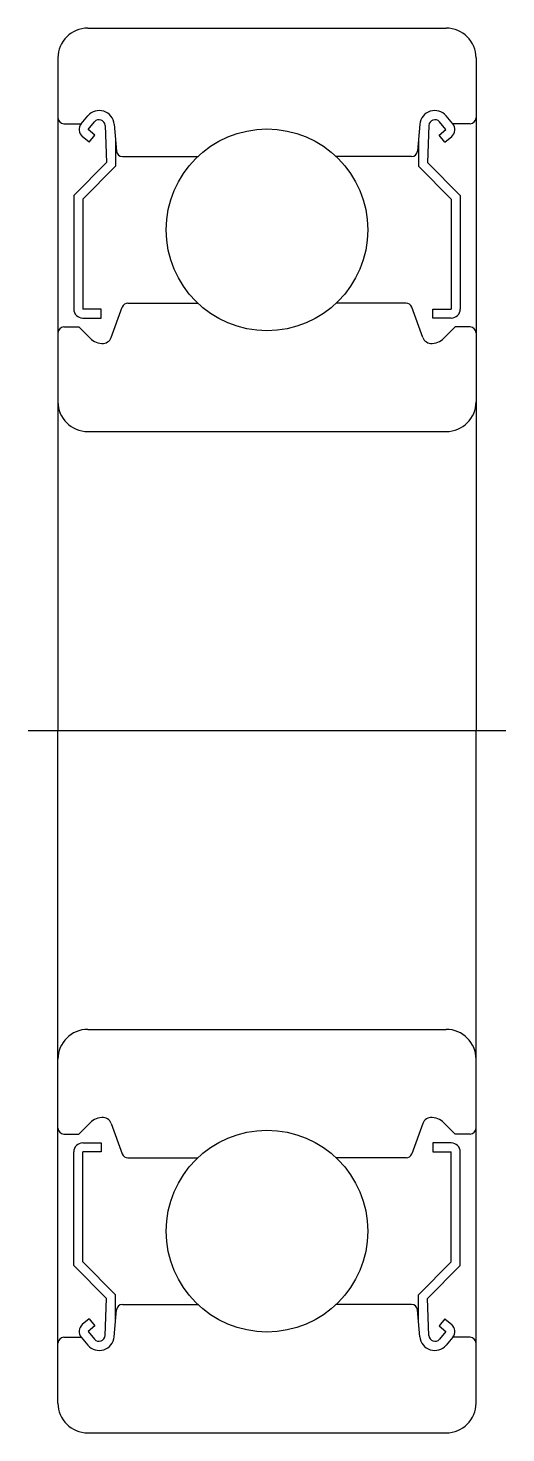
# Model space of a CAD drawing. Extents: x 5.3 to 78.5, y 1.9 to 74.4.
# Drawn here: x 62.48 to 78.48, y 27.43 to 74.43 of the extents above; entities outside this region: 2.
import ezdxf

# ---------------------------------------------------------------- set-up
doc = ezdxf.new("R2010")
doc.units = 0
doc.linetypes.add('CENTER', pattern=[50.8, 31.75, -6.35, 6.35, -6.35])
doc.layers.get('0').update_dxf_attribs({"linetype": 'CONTINUOUS'})
doc.layers.add('CENTER', color=1, linetype='CENTER')
doc.styles.get("Standard").update_dxf_attribs({"font": 'txt.shx'})

msp = doc.modelspace()

# ---------------------------------------------------------------- linework, layer by layer
at = {"color": 7, "linetype": 'CONTINUOUS'}
for p, q in [((64.48, 74.427), (76.48, 74.427)), ((63.48, 73.427), (63.48, 50.927)), ((77.48, 73.427), (77.48, 50.927)), ((64.26, 71.226), (64.481, 71.489)), ((76.7, 71.226), (76.479, 71.489)), ((63.68, 71.227), (64.26, 71.227)), ((64.49, 71.034), (64.706, 71.291)), ((64.719, 70.841), (64.49, 71.034)), ((65.059, 71.17), (65.11, 69.931)), ((65.361, 71.21), (65.44, 70.309)), ((75.599, 71.21), (75.52, 70.309)), ((75.901, 71.17), (75.85, 69.931)), ((76.241, 70.841), (76.47, 71.034)), ((76.47, 71.034), (76.255, 71.291)), ((77.28, 71.227), (76.7, 71.227)), ((64.526, 70.611), (64.296, 70.803)), ((64.526, 70.611), (64.719, 70.841)), ((65.41, 70.654), (65.41, 69.807)), ((75.55, 70.654), (75.55, 69.807)), ((76.434, 70.611), (76.241, 70.841)), ((76.434, 70.611), (76.664, 70.803)), ((65.639, 70.127), (68.159, 70.127)), ((75.321, 70.127), (72.801, 70.127)), ((65.11, 69.931), (64.01, 68.831)), ((65.41, 69.807), (64.31, 68.707)), ((75.55, 69.807), (76.65, 68.707)), ((75.85, 69.931), (76.95, 68.831)), ((64.01, 68.831), (64.01, 65.027)), ((64.31, 68.707), (64.31, 65.027)), ((76.65, 68.707), (76.65, 65.027)), ((76.95, 68.831), (76.95, 65.027)), ((64.93, 65.027), (64.31, 65.027)), ((64.93, 64.727), (64.93, 65.027)), ((65.262, 64.074), (65.633, 65.095)), ((65.821, 65.227), (68.159, 65.227)), ((75.139, 65.227), (72.801, 65.227)), ((75.698, 64.074), (75.327, 65.095)), ((76.03, 65.027), (76.65, 65.027)), ((76.03, 64.727), (76.03, 65.027)), ((63.68, 64.427), (64.18, 64.427)), ((64.18, 64.427), (64.554, 64.053)), ((64.31, 64.727), (64.93, 64.727)), ((76.65, 64.727), (76.03, 64.727)), ((76.78, 64.427), (76.406, 64.053)), ((77.28, 64.427), (76.78, 64.427)), ((64.48, 60.927), (76.48, 60.927)), ((63.48, 28.427), (63.48, 50.927)), ((77.48, 28.427), (77.48, 50.927)), ((64.48, 40.927), (76.48, 40.927)), ((64.18, 37.427), (64.554, 37.801)), ((65.262, 37.78), (65.633, 36.758)), ((75.698, 37.78), (75.327, 36.758)), ((76.78, 37.427), (76.406, 37.801)), ((63.68, 37.427), (64.18, 37.427)), ((77.28, 37.427), (76.78, 37.427)), ((64.01, 33.023), (64.01, 36.827)), ((64.31, 37.127), (64.93, 37.127)), ((64.31, 33.147), (64.31, 36.827)), ((64.93, 36.827), (64.31, 36.827)), ((64.93, 37.127), (64.93, 36.827)), ((76.03, 37.127), (76.03, 36.827)), ((76.65, 37.127), (76.03, 37.127)), ((76.03, 36.827), (76.65, 36.827)), ((76.65, 33.147), (76.65, 36.827)), ((76.95, 33.023), (76.95, 36.827)), ((65.821, 36.627), (68.159, 36.627)), ((75.139, 36.627), (72.801, 36.627)), ((65.11, 31.923), (64.01, 33.023)), ((65.41, 32.047), (64.31, 33.147)), ((75.55, 32.047), (76.65, 33.147)), ((75.85, 31.923), (76.95, 33.023)), ((65.41, 31.2), (65.41, 32.047)), ((75.55, 31.2), (75.55, 32.047)), ((65.059, 30.683), (65.11, 31.923)), ((65.361, 30.643), (65.44, 31.544)), ((65.639, 31.727), (68.159, 31.727)), ((75.321, 31.727), (72.801, 31.727)), ((75.599, 30.643), (75.52, 31.544)), ((75.901, 30.683), (75.85, 31.923)), ((64.526, 31.243), (64.296, 31.05)), ((64.526, 31.243), (64.719, 31.013)), ((76.434, 31.243), (76.241, 31.013)), ((76.434, 31.243), (76.664, 31.05)), ((63.68, 30.627), (64.26, 30.627)), ((64.26, 30.627), (64.481, 30.365)), ((64.719, 31.013), (64.49, 30.82)), ((64.49, 30.82), (64.706, 30.563)), ((76.241, 31.013), (76.47, 30.82)), ((76.47, 30.82), (76.255, 30.563)), ((76.7, 30.627), (76.479, 30.365)), ((77.28, 30.627), (76.7, 30.627)), ((64.48, 27.427), (76.48, 27.427))]:
    msp.add_line(p, q, dxfattribs=at)
for centre in [(70.48, 67.677), (70.48, 34.177)]:
    msp.add_circle(centre, 3.375, dxfattribs=at)
for centre, radius, start, end in [((64.48, 73.427), 1, 90, 180), ((76.48, 73.427), 1, 0, 90), ((64.863, 71.167), 0.5, 4.987, 139.9098), ((76.097, 71.167), 0.5, 40.0902, 175.013), ((63.68, 71.427), 0.2, 180, 270), ((64.489, 71.033), 0.3, 139.9098, 229.9963), ((64.859, 71.162), 0.2, 2.3754, 139.9922), ((76.101, 71.162), 0.2, 40.0078, 177.6246), ((76.471, 71.033), 0.3, 310.0037, 40.0902), ((77.28, 71.427), 0.2, 270, 0), ((65.639, 70.327), 0.2, 184.987, 270), ((75.321, 70.327), 0.2, 270, 355.013), ((64.31, 65.027), 0.3, 180, 270), ((65.821, 65.027), 0.2, 90, 160.0299), ((75.139, 65.027), 0.2, 19.9701, 90), ((76.65, 65.027), 0.3, 270, 0), ((63.68, 64.227), 0.2, 90, 180), ((77.28, 64.227), 0.2, 0, 90), ((64.978, 64.477), 0.6, 225, 272.8048), ((64.98, 64.177), 0.3, 265.5374, 340.0299), ((75.98, 64.177), 0.3, 199.9701, 274.4626), ((75.982, 64.477), 0.6, 267.1952, 315), ((64.48, 61.927), 1, 180, 270), ((76.48, 61.927), 1, 270, 360), ((64.48, 39.927), 1, 90, 180), ((76.48, 39.927), 1, 0, 90), ((63.68, 37.627), 0.2, 180, 270), ((64.978, 37.377), 0.6, 87.1952, 135), ((64.98, 37.677), 0.3, 19.9701, 94.4626), ((75.98, 37.677), 0.3, 85.5374, 160.0299), ((75.982, 37.377), 0.6, 45, 92.8048), ((77.28, 37.627), 0.2, 270, 0), ((64.31, 36.827), 0.3, 90, 180), ((65.821, 36.827), 0.2, 199.9701, 270), ((75.139, 36.827), 0.2, 270, 340.0299), ((76.65, 36.827), 0.3, 0, 90), ((65.639, 31.527), 0.2, 90, 175.013), ((75.321, 31.527), 0.2, 4.987, 90), ((64.489, 30.82), 0.3, 130.0037, 220.0902), ((76.471, 30.82), 0.3, 319.9098, 49.9963), ((63.68, 30.427), 0.2, 90, 180), ((64.863, 30.687), 0.5, 220.0902, 355.013), ((64.859, 30.692), 0.2, 220.0078, 357.6246), ((76.097, 30.687), 0.5, 184.987, 319.9098), ((76.101, 30.692), 0.2, 182.3754, 319.9922), ((77.28, 30.427), 0.2, 0, 90), ((64.48, 28.427), 1, 180, 270), ((76.48, 28.427), 1, 270, 0)]:
    msp.add_arc(centre, radius, start, end, dxfattribs=at)
at = {"layer": 'CENTER', "color": 1, "linetype": 'CENTER'}
msp.add_line((62.48, 50.927), (78.48, 50.927), dxfattribs=at)

# ---------------------------------------------------------------- texts
at = {"color": 7, "linetype": 'CONTINUOUS'}
for s, p in [('SBC6204ZZ', (5, 10.052)), ('SBC6204', (5, 1.949))]:
    msp.add_text(s, height=2, dxfattribs=at).set_placement(p)

doc.saveas('drawing.dxf')
